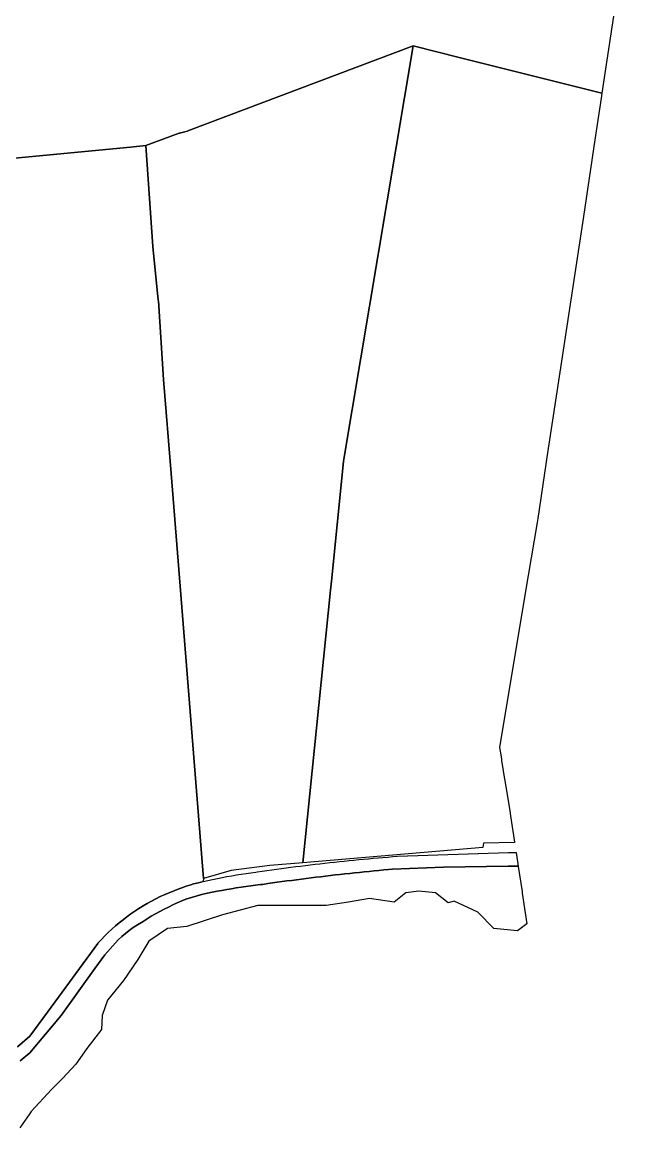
# Model space of a CAD drawing. Header units: metres. Extents: x 3 to 1005126, y 39 to 4383651.
# Drawn here: x 493768 to 494149, y 4357069 to 4357751 of the extents above; entities that cross this region are included whole.
import ezdxf

# ---------------------------------------------------------------- set-up
doc = ezdxf.new("R2010")
doc.units = ezdxf.units.M
doc.header["$MEASUREMENT"] = 0
doc.layers.add('TM_Llucmajor', color=7, linetype='Continuous')

msp = doc.modelspace()

# ---------------------------------------------------------------- linework, layer by layer
at = {"layer": 'TM_Llucmajor', "linetype": 'Continuous', "flags": 128}
for points in [[(494148.73, 4357865.9), (494124.76, 4357707.05), (494036.87, 4357729.14), (494008.54, 4357736.26), (493869.69, 4357683.86), (493869.4, 4357683.75), (493864.55, 4357682.5), (493864.2, 4357682.41), (493843.66, 4357674.75), (493834.2, 4357673.84), (493728.37, 4357663.77), (493714.09, 4357834.39)], [(493728.37, 4357663.77), (493834.2, 4357673.84), (493843.66, 4357674.75), (493848.1, 4357612.5), (493851.42, 4357579.37), (493851.44, 4357579.09), (493854.71, 4357530.56), (493859.34, 4357472.6), (493879.29, 4357222.78), (493879.02, 4357220.94), (493879.02, 4357220.94), (493876.1, 4357220.23), (493873.2, 4357219.5), (493871.5, 4357219.05), (493868.66, 4357218.09), (493865.83, 4357217.08), (493863.02, 4357216.02), (493860.23, 4357214.93), (493857.45, 4357213.79), (493854.7, 4357212.61), (493852.56, 4357211.66), (493849.87, 4357210.34), (493847.21, 4357208.95), (493844.59, 4357207.5), (493842, 4357205.98), (493839.45, 4357204.4), (493836.94, 4357202.75), (493834.47, 4357201.05), (493832.05, 4357199.28), (493829.67, 4357197.46), (493827.33, 4357195.58), (493825.04, 4357193.64), (493822.8, 4357191.64), (493820.61, 4357189.59), (493818.47, 4357187.49), (493816.39, 4357185.33), (493814.35, 4357183.13), (493814.12, 4357182.87), (493783.16, 4357140.41), (493772.34, 4357125.59), (493764.61, 4357119.01)], [(493764.61, 4357119.01), (493772.34, 4357125.59), (493783.16, 4357140.41), (493814.12, 4357182.87), (493814.35, 4357183.13), (493816.39, 4357185.33), (493818.47, 4357187.49), (493820.61, 4357189.59), (493822.8, 4357191.64), (493825.04, 4357193.64), (493827.33, 4357195.58), (493829.67, 4357197.46), (493832.05, 4357199.28), (493834.47, 4357201.05), (493836.94, 4357202.75), (493839.45, 4357204.4), (493842, 4357205.98), (493844.59, 4357207.5), (493847.21, 4357208.95), (493849.87, 4357210.34), (493852.56, 4357211.66), (493854.7, 4357212.61), (493857.45, 4357213.79), (493860.23, 4357214.93), (493863.02, 4357216.02), (493865.83, 4357217.08), (493868.66, 4357218.09), (493871.5, 4357219.05), (493873.2, 4357219.5), (493876.1, 4357220.23), (493879.02, 4357220.94), (493881.94, 4357221.62), (493884.87, 4357222.26), (493887.81, 4357222.88), (493890.75, 4357223.47), (493893.7, 4357224.03), (493896.65, 4357224.56), (493899.61, 4357225.05), (493902.57, 4357225.52), (493905.54, 4357225.96), (493908.51, 4357226.37), (493911.49, 4357226.74), (493912.37, 4357226.87), (493915.34, 4357227.31), (493918.31, 4357227.74), (493921.28, 4357228.15), (493924.25, 4357228.57), (493927.22, 4357228.97), (493930.2, 4357229.37), (493933.17, 4357229.76), (493936.15, 4357230.15), (493939.12, 4357230.53), (493942.1, 4357230.89), (493945.08, 4357231.26), (493948.06, 4357231.61), (493951.03, 4357231.96), (493954.02, 4357232.3), (493957, 4357232.64), (493959.98, 4357232.97), (493962.96, 4357233.29), (493965.94, 4357233.6), (493968.93, 4357233.9), (493971.91, 4357234.2), (493974.9, 4357234.5), (493977.89, 4357234.78), (493980.87, 4357235.06), (493983.86, 4357235.33), (493986.85, 4357235.59), (493989.84, 4357235.85), (493992.83, 4357236.1), (493995.82, 4357236.34), (493998.81, 4357236.57), (494067.13, 4357238.87), (494071.88, 4357238.92), (494073.17, 4357230.49), (494066.9, 4357230.49), (494027.12, 4357229.9), (493995.66, 4357228.63), (493993.28, 4357228.42), (493990.29, 4357228.14), (493987.3, 4357227.85), (493984.32, 4357227.56), (493981.33, 4357227.26), (493978.35, 4357226.96), (493975.36, 4357226.65), (493972.38, 4357226.34), (493969.4, 4357226.02), (493966.41, 4357225.69), (493963.43, 4357225.36), (493960.45, 4357225.02), (493957.47, 4357224.68), (493954.49, 4357224.33), (493951.51, 4357223.97), (493948.54, 4357223.61), (493945.56, 4357223.25), (493942.58, 4357222.87), (493939.61, 4357222.49), (493936.63, 4357222.11), (493933.66, 4357221.72), (493930.68, 4357221.32), (493927.71, 4357220.92), (493924.74, 4357220.51), (493921.77, 4357220.1), (493918.8, 4357219.68), (493915.83, 4357219.25), (493914.32, 4357219.08), (493911.34, 4357218.73), (493908.36, 4357218.35), (493905.39, 4357217.94), (493902.42, 4357217.51), (493899.46, 4357217.05), (493896.5, 4357216.57), (493893.54, 4357216.06), (493890.59, 4357215.52), (493887.64, 4357214.96), (493884.7, 4357214.37), (493881.76, 4357213.76), (493878.83, 4357213.12), (493868.47, 4357210.16), (493865.83, 4357209.05), (493863.08, 4357207.84), (493860.36, 4357206.58), (493857.66, 4357205.27), (493854.98, 4357203.91), (493852.34, 4357202.5), (493849.72, 4357201.04), (493847.12, 4357199.54), (493844.56, 4357197.98), (493842.02, 4357196.38), (493841.06, 4357195.82), (493838.5, 4357194.26), (493836, 4357192.6), (493833.56, 4357190.85), (493831.19, 4357189.02), (493828.89, 4357187.09), (493826.66, 4357185.09), (493818.57, 4357175.73), (493812.33, 4357167.36), (493791.58, 4357138.34), (493772.19, 4357115.3), (493766.3, 4357110.48)], [(493766.3, 4357110.48), (493772.19, 4357115.3), (493791.58, 4357138.34), (493812.33, 4357167.36), (493818.57, 4357175.73), (493826.66, 4357185.09), (493828.89, 4357187.09), (493831.19, 4357189.02), (493833.56, 4357190.85), (493836, 4357192.6), (493838.5, 4357194.26), (493841.06, 4357195.82), (493842.02, 4357196.38), (493844.56, 4357197.98), (493847.12, 4357199.54), (493849.72, 4357201.04), (493852.34, 4357202.5), (493854.98, 4357203.91), (493857.66, 4357205.27), (493860.36, 4357206.58), (493863.08, 4357207.84), (493865.83, 4357209.05), (493868.47, 4357210.16), (493878.83, 4357213.12), (493881.76, 4357213.76), (493884.7, 4357214.37), (493887.64, 4357214.96), (493890.59, 4357215.52), (493893.54, 4357216.06), (493896.5, 4357216.57), (493899.46, 4357217.05), (493902.42, 4357217.51), (493905.39, 4357217.94), (493908.36, 4357218.35), (493911.34, 4357218.73), (493914.32, 4357219.08), (493915.83, 4357219.25), (493918.8, 4357219.68), (493921.77, 4357220.1), (493924.74, 4357220.51), (493927.71, 4357220.92), (493930.68, 4357221.32), (493933.66, 4357221.72), (493936.63, 4357222.11), (493939.61, 4357222.49), (493942.58, 4357222.87), (493945.56, 4357223.25), (493948.54, 4357223.61), (493951.51, 4357223.97), (493954.49, 4357224.33), (493957.47, 4357224.68), (493960.45, 4357225.02), (493963.43, 4357225.36), (493966.41, 4357225.69), (493969.4, 4357226.02), (493972.38, 4357226.34), (493975.36, 4357226.65), (493978.35, 4357226.96), (493981.33, 4357227.26), (493984.32, 4357227.56), (493987.3, 4357227.85), (493990.29, 4357228.14), (493993.28, 4357228.42), (493995.66, 4357228.63), (494027.12, 4357229.9), (494066.9, 4357230.49), (494073.17, 4357230.49), (494073.21, 4357230.27), (494075.51, 4357214.91), (494075.65, 4357213.91), (494078.5, 4357194.95), (494078.41, 4357194.88), (494072.66, 4357190.51), (494058.08, 4357192.11), (494048.29, 4357202.08), (494033.71, 4357208.83), (494029.98, 4357207.77), (494022.15, 4357213.99), (494011.83, 4357215.06), (494004.01, 4357213.99), (493996.72, 4357208.3), (493981.6, 4357210.43), (493968.61, 4357208.3), (493954.92, 4357206.17), (493912.76, 4357206.17), (493890.88, 4357200.47), (493869.01, 4357193.18), (493857.09, 4357192.11), (493845.53, 4357184.29), (493838.77, 4357172.9), (493829.88, 4357159.92), (493820.09, 4357147.82), (493816.89, 4357138.4), (493816.36, 4357129.68), (493807.47, 4357118.12), (493800.71, 4357108.34), (493792.35, 4357099.45), (493785.59, 4357092.69), (493773.14, 4357079.17), (493771.86, 4357077.33), (493766.13, 4357069.08)]]:
    msp.add_lwpolyline(points, dxfattribs=at)
for points in [[(493848.1, 4357612.5), (493843.66, 4357674.75), (493864.2, 4357682.41), (493864.55, 4357682.5), (493869.4, 4357683.75), (493869.69, 4357683.86), (494008.54, 4357736.26), (493965.58, 4357480.24), (493965.55, 4357479.89), (493958.18, 4357406.09), (493957.46, 4357400.56), (493940.51, 4357232.5), (493920.14, 4357230.77), (493896.38, 4357227.75), (493879.29, 4357222.78), (493859.34, 4357472.6), (493854.71, 4357530.56), (493851.44, 4357579.09), (493851.42, 4357579.37), (493848.1, 4357612.5)], [(494062.15, 4357300.25), (494062.81, 4357296.37), (494062.95, 4357295.4), (494063.28, 4357293.21), (494063.87, 4357289.23), (494063.98, 4357288.53), (494064.01, 4357288.33), (494064.09, 4357287.87), (494065.25, 4357280.82), (494066.94, 4357270.65), (494067.91, 4357264.83), (494067.93, 4357264.71), (494068.23, 4357262.96), (494068.46, 4357261.56), (494070.91, 4357245.3), (494070.94, 4357245.09), (494051.83, 4357244.73), (494051.32, 4357241.91), (493940.51, 4357232.5), (493957.46, 4357400.56), (493958.18, 4357406.09), (493965.55, 4357479.89), (493965.58, 4357480.24), (494008.54, 4357736.26), (494036.87, 4357729.14), (494124.76, 4357707.05), (494124.3, 4357704.02), (494120.42, 4357678.29), (494113.3, 4357631.1), (494098.79, 4357534.96), (494091.7, 4357488.02), (494091.29, 4357485.27), (494085.18, 4357444.8), (494084.83, 4357442.46), (494079.34, 4357409.76), (494071.7, 4357364.2), (494061.56, 4357303.73), (494061.97, 4357301.32), (494062.15, 4357300.25)]]:
    msp.add_lwpolyline(points, close=True, dxfattribs=at)

doc.saveas('drawing.dxf')
